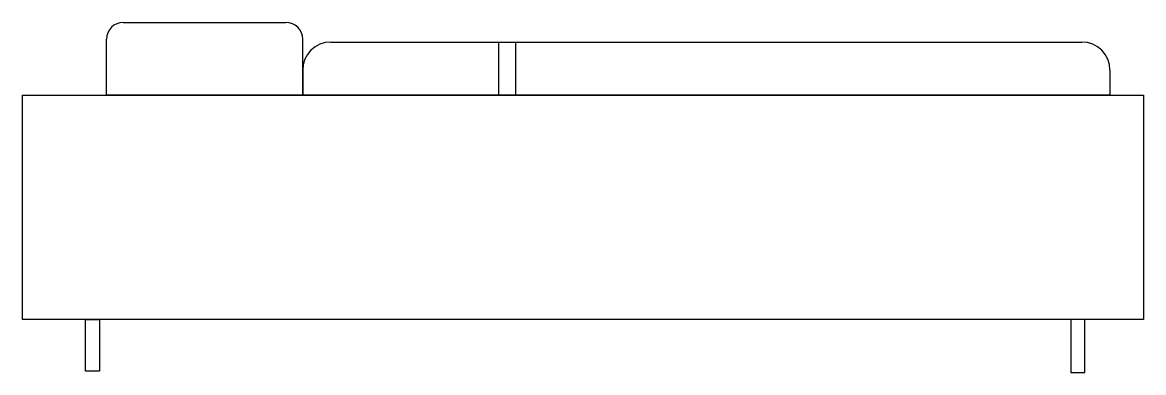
# Model space of a CAD drawing. Extents: x -11 to 189, y 0 to 62.
import ezdxf

# ---------------------------------------------------------------- set-up
doc = ezdxf.new("R2010")
doc.units = 0
doc.header["$MEASUREMENT"] = 0
doc.layers.get('0').update_dxf_attribs({"linetype": 'CONTINUOUS'})

msp = doc.modelspace()

# ---------------------------------------------------------------- linework, layer by layer
at = {"color": 0, "linetype": 'ByBlock'}
for p, q in [((6.72, 62.26), (35.72, 62.26)), ((3.72, 49.26), (3.72, 59.26)), ((38.72, 49.26), (38.72, 59.26)), ((43.72, 58.76), (177.72, 58.76)), ((73.72, 49.26), (73.72, 58.76)), ((76.72, 49.26), (76.72, 58.76)), ((38.72, 53.76), (38.72, 49.26)), ((182.72, 53.76), (182.72, 49.26)), ((38.72, 49.26), (3.72, 49.26)), ((182.72, 49.26), (38.72, 49.26))]:
    msp.add_line(p, q, dxfattribs=at)
for points in [[(188.72, 9.26), (-11.28, 9.26), (-11.28, 49.26), (188.72, 49.26)], [(0, 9.26), (2.5, 9.26), (2.5, 0), (0, 0)], [(178.22, 9.26), (175.72, 9.26), (175.72, -0.24), (178.22, -0.24)]]:
    msp.add_lwpolyline(points, close=True, dxfattribs=at)
for centre, radius, start, end in [((6.72, 59.26), 3, 90, 180), ((35.72, 59.26), 3, 0, 90), ((43.72, 53.76), 5, 90, 180), ((177.72, 53.76), 5, 0, 90)]:
    msp.add_arc(centre, radius, start, end, dxfattribs=at)

doc.saveas('drawing.dxf')
